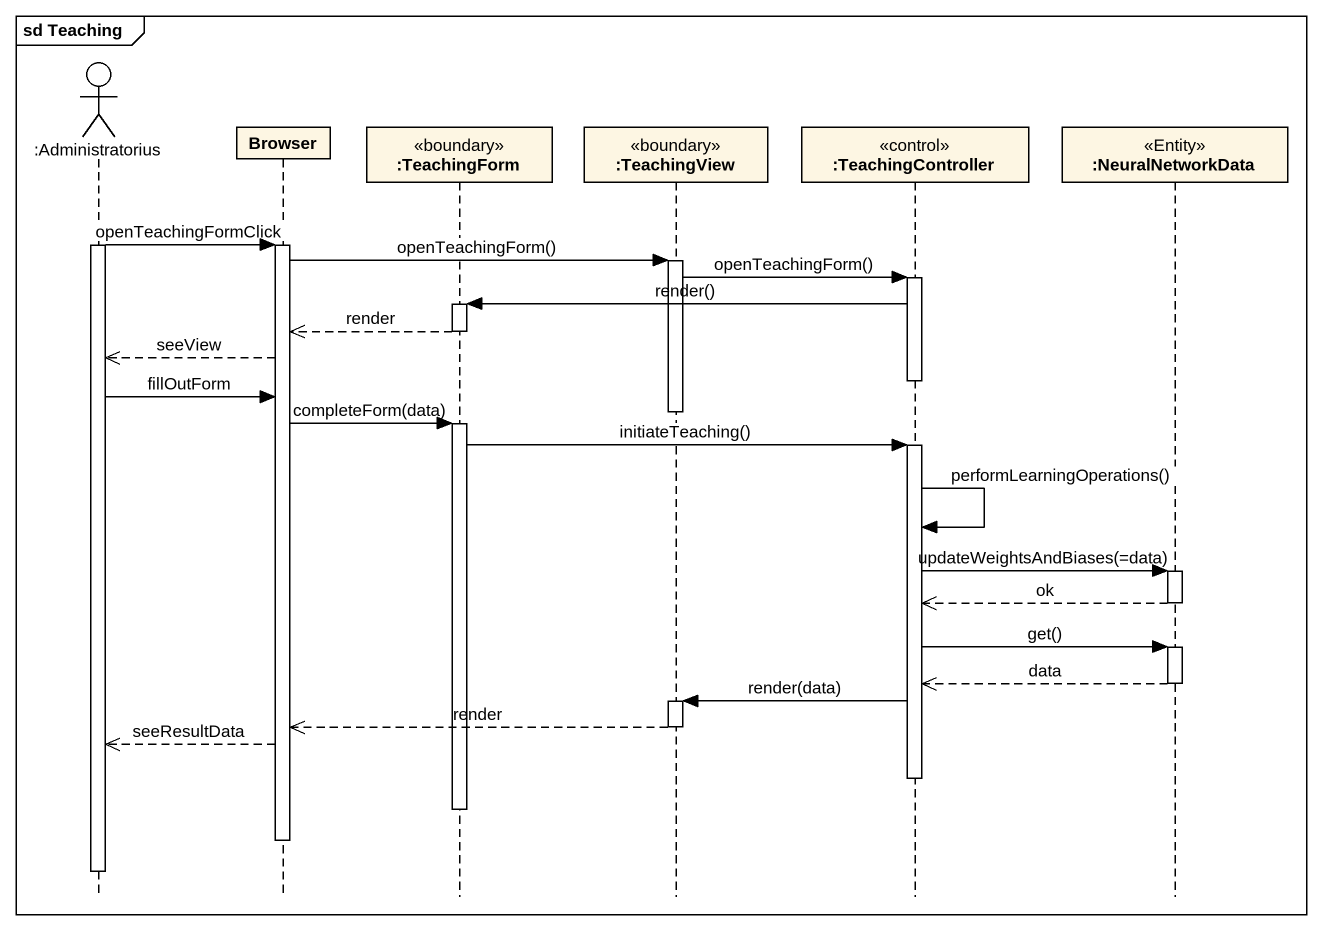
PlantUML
@startuml
mainframe sd Teaching
hide footbox
actor ":Administratorius" as Administratorius
participant Browser
participant ":TeachingForm" as TeachingForm <<boundary>>
participant ":TeachingView" as TeachingView <<boundary>>
participant ":TeachingController" as TeachingController <<control>>
participant ":NeuralNetworkData" as NeuralNetworkData <<Entity>>

activate Administratorius
Administratorius -> Browser : openTeachingFormClick
activate Browser
Browser -> TeachingView : openTeachingForm()
activate TeachingView
TeachingView -> TeachingController : openTeachingForm()
activate TeachingController
TeachingController -> TeachingForm : render()
activate TeachingForm
TeachingForm -->> Browser : render
deactivate TeachingForm
Browser -->> Administratorius : seeView
deactivate TeachingController
Administratorius -> Browser : fillOutForm
deactivate TeachingView
Browser -> TeachingForm : completeForm(data)
activate TeachingForm
TeachingForm -> TeachingController : initiateTeaching()
activate TeachingController
TeachingController -> TeachingController : performLearningOperations()
TeachingController -> NeuralNetworkData : updateWeightsAndBiases(=data)
activate NeuralNetworkData
NeuralNetworkData -->> TeachingController : ok
deactivate NeuralNetworkData
TeachingController -> NeuralNetworkData : get()
activate NeuralNetworkData
NeuralNetworkData -->> TeachingController : data
deactivate NeuralNetworkData
TeachingController -> TeachingView : render(data)
activate TeachingView
TeachingView -->> Browser : render
deactivate TeachingView
Browser -->> Administratorius : seeResultData
deactivate TeachingController
deactivate TeachingForm
deactivate Browser
deactivate Administratorius
@enduml
